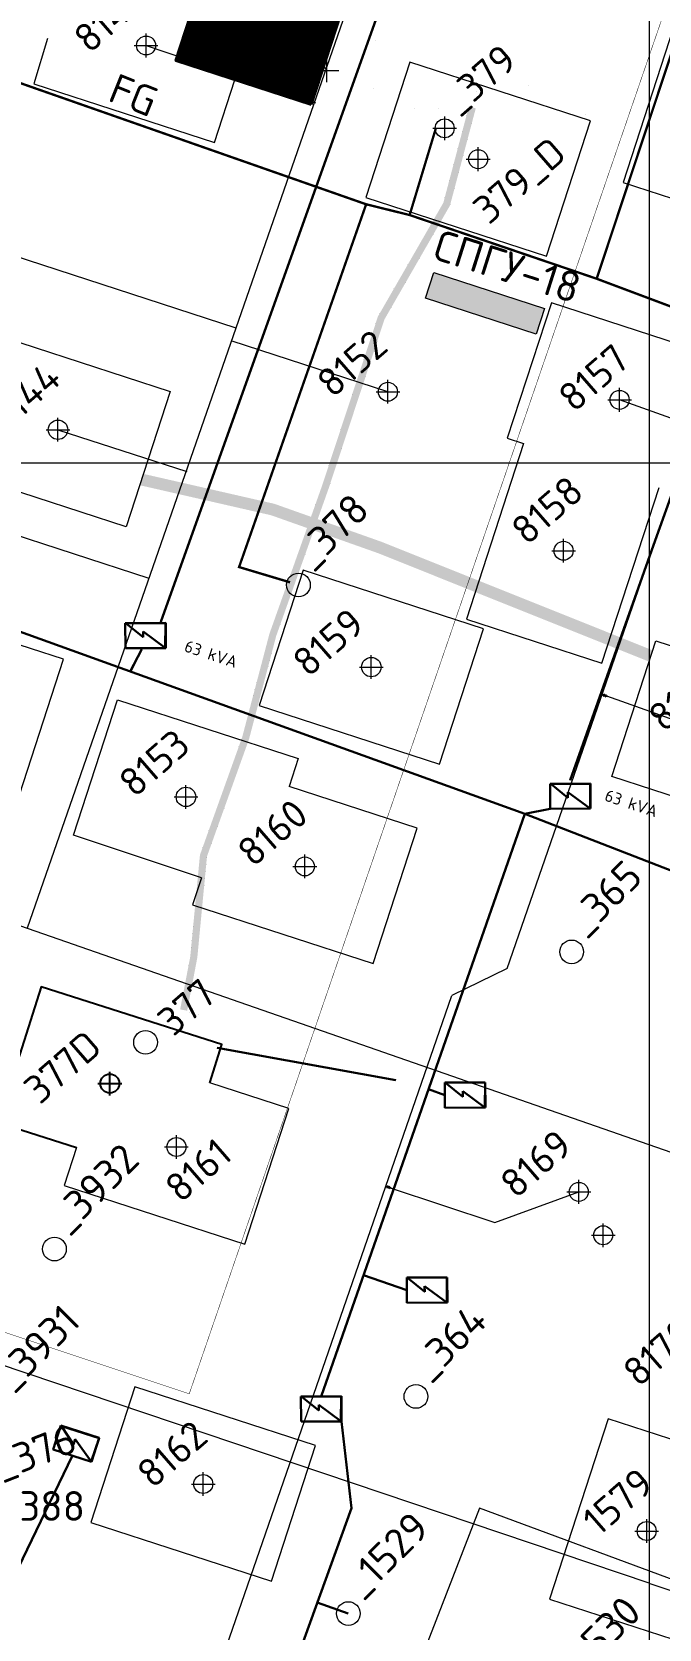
# Model space of a CAD drawing. Header units: millimetres. Extents: x 519 to 9564855, y -810 to 5021775.
# Drawn here: x 9532740 to 9533004, y 4999509 to 5000182 of the extents above; entities that cross this region are included whole.
import ezdxf

# ---------------------------------------------------------------- set-up
doc = ezdxf.new("R2010")
doc.units = ezdxf.units.MM
doc.header["$LTSCALE"] = 2
doc.header["$MEASUREMENT"] = 0
doc.header["$PDMODE"] = 2
doc.header["$PDSIZE"] = 5
doc.linetypes.add('92051501$0$GROUND2', pattern=[35, 25, -10])
for name, color, linetype in [('Existing roads', 41, 'Continuous'), ('FIBERGLASS', 212, 'Continuous'), ('GRID_PULKOVO', 7, 'Continuous'), ('OilColl&Flowlines', 3, 'Continuous'), ('OLD WELLS(dr.bfr2000)', 24, 'Continuous'), ('ROAD_FIELD', 255, '92051501$0$GROUND2'), ('ROAD_GROUND', 9, 'Continuous'), ('Скважины - Конфликты наземки', 92, 'Continuous'), ('Скважины на 2021 год', 7, 'Continuous')]:
    doc.layers.add(name, color=color, linetype=linetype)
for name, color, linetype, lineweight in [('PPLINE_GAS', 4, 'GAS_LINE', 30), ('Stage 11.Object 2.Frame&Text', 26, 'Continuous', 53), ('SteamInjInfrastructure', 25, 'Continuous', 100), ('TX-OIL-Proect.', 224, 'Continuous', 50), ('нефтяной коллектор 2021', 90, 'Continuous', 50), ('Скв на 2025 допы от ХеКай', 204, 'Continuous', 0), ('Скважины на 2022 год', 60, 'Continuous', 13), ('Скважины на 2023 год', 201, 'Continuous', 20), ('Скважины на 2024 год-125', 10, 'Continuous', 40), ('ТХ_Проект. НГ', 244, 'g_122_n', 50), ('Электро', 1, 'Continuous', 30), ('Электроснаб', 1, 'Continuous', 18), ('Электроснабжене', 1, 'Continuous', 18)]:
    doc.layers.add(name, color=color, linetype=linetype, lineweight=lineweight)
doc.styles.add('92051501$0$STANDARD', font='simplex.shx')
doc.styles.add('Elect', font='isocpeur.ttf')
doc.styles.add('Line_GUGK', font='')
doc.styles.get("Standard").update_dxf_attribs({"font": 'isocpeur.ttf', "width": 0.5})
doc.styles.get('Line_GUGK').set_extended_font_data('Bm431', italic=True)
doc.linetypes.add('g_122_n', pattern='A,2,-2,3,-0.6,["Н",Line_GUGK,S=2,R=0,X=0,Y=-1],-3,3,-2,8,-2,8,-2,6', length=41.6)
doc.linetypes.add('GAS_LINE', pattern='A,0.5,-0.2,["G",92051501$0$STANDARD,S=0.1,R=0,X=-0.1,Y=-0.05],-0.05', length=0.75)
doc.linetypes.add('STM_LINE', pattern='A,0.5,-0.2,["S",92051501$0$STANDARD,S=0.1,R=0,X=-0.1,Y=-0.05],-0.05', length=0.75)
pattern_1 = [(45, (2e-07, 3e-08), (-2.6516504294, 2.6516504294), [])]

# ---------------------------------------------------------------- blocks, each defined once
blk = doc.blocks.new('задвижка')
at = {"layer": 'TX-OIL-Proect.', "lineweight": 30}
h = blk.add_hatch(color=0, dxfattribs=at)
h.dxf.hatch_style = 1
h.paths.add_polyline_path([(0, 0), (-0.58, -0.54), (0.14, -0.78)])
h.paths.add_polyline_path([(-0.14, 0.78), (0, 0), (0.58, 0.54)])
at = {"layer": 'TX-OIL-Proect.', "color": 0, "lineweight": 30}
for p, q in [((0.58, 0.54), (-0.58, -0.54)), ((0.14, -0.78), (-0.14, 0.78)), ((-0.14, 0.78), (0.58, 0.54)), ((-0.58, -0.54), (0.14, -0.78))]:
    blk.add_line(p, q, dxfattribs=at)

msp = doc.modelspace()

# ---------------------------------------------------------------- hatches: boundary and pattern name
at = {"linetype": 'ByBlock', "lineweight": 0, "ltscale": 80}
msp.add_hatch(color=1, dxfattribs=at).paths.add_polyline_path([(9532905.81396, 5000069.44685), (9532952.37079, 5000054.20795), (9532955.91904, 5000065.12833), (9532909.31845, 5000080.23256)])
at = {"layer": 'Existing roads', "linetype": 'ByBlock', "lineweight": 0, "ltscale": 80}
h = msp.add_hatch(dxfattribs=at)
h.set_pattern_fill('ANSI31', color=0, scale=30, style=0)
h.set_pattern_definition(pattern_1)
edge = h.paths.add_edge_path()
edge.add_line((9532778.519, 4999230.469), (9531406.804, 4999722.068))
edge.add_line((9531988.9698, 4999513.27001), (9531985.02959, 4999501.29115))
edge.add_line((9531985.02959, 4999501.29115), (9532135.5995, 4999447.17366))
edge.add_line((9532135.5995, 4999447.17366), (9532139.95261, 4999459.32019))
h = msp.add_hatch(dxfattribs=at)
h.set_pattern_fill('ANSI31', color=0, scale=30, style=0)
h.set_pattern_definition(pattern_1)
edge = h.paths.add_edge_path()
edge.add_line((9531793.51542, 4999569.26863), (9531798.02798, 4999581.86007))
edge.add_line((9531941.09132, 4999530.58864), (9531936.69892, 4999518.35317))
edge.add_line((9531936.69892, 4999518.35317), (9531793.51542, 4999569.26863))
edge.add_line((9532778.519, 4999230.469), (9531406.804, 4999722.068))
h = msp.add_hatch(dxfattribs=at)
h.set_pattern_fill('ANSI31', color=0, scale=30, style=0)
h.set_pattern_definition(pattern_1)
edge = h.paths.add_edge_path()
edge.add_line((9531785.9778, 4999571.94897), (9531748.25838, 4999585.36184))
edge.add_line((9531748.25838, 4999585.36184), (9531752.81099, 4999598.06506))
edge.add_line((9531790.46586, 4999584.57021), (9531785.9778, 4999571.94897))
edge.add_line((9532778.519, 4999230.469), (9531406.804, 4999722.068))
at = {"layer": 'Скважины на 2024 год-125', "linetype": 'ByBlock', "lineweight": 0, "true_color": 0xadddf7}
h = msp.add_hatch(dxfattribs=at)
h.set_pattern_fill('ANSI31', color=141, angle=90)
h.set_pattern_definition([(135, (14530584.43366, -4549658.91241), (-0.0883883476483, -0.0883883476483), [])])
h.paths.add_polyline_path([(9532857.71102, 5000150.97723), (9532882.43238, 5000227.06175), (9532825.36898, 5000245.60277), (9532800.64762, 5000169.51825)])
h.paths.add_polyline_path([(9532836.54, 5000198.29, -1), (9532846.54, 5000198.29, -1)], flags=16)

# ---------------------------------------------------------------- linework, layer by layer
at = {"color": 6, "linetype": 'ByBlock', "lineweight": 0, "const_width": 1}
for points, elevation in [([(9533208.5553, 4999965.0729), (9533169.1376, 4999982.4501), (9533159.995, 4999988.0051), (9533140.5588, 5000018.949), (9533131.0592, 5000023.5726), (9533036.2988, 5000055.7491), (9532977.9281, 5000077.6256), (9532899.1367, 5000104.4697), (9532880.8147, 5000108.9985), (9532506.6019, 5000240.1594), (9532497.9084, 5000244.1893), (9532302.01419, 5000309.99877), (9532300.4948, 5000310.5092), (9532141.3194, 5000363.6628), (9532131.7479, 5000365.3913)], 1.7643), ([(9533208.5553, 4999965.0729), (9533169.1376, 4999982.4501), (9533159.995, 4999988.0051), (9533140.5588, 5000018.949), (9533131.0592, 5000023.5726), (9533036.2988, 5000055.7491), (9532977.9281, 5000077.6256), (9532899.1367, 5000104.4697), (9532880.8147, 5000108.9985), (9532506.6019, 5000240.1594), (9532497.9084, 5000244.1893), (9532302.01419, 5000309.99877), (9532300.4948, 5000310.5092), (9532141.3194, 5000363.6628), (9532131.7479, 5000365.3913)], 1.7643), ([(9533168.3505, 5000361.0609), (9533154.5314, 5000334.0914), (9533071.5116, 5000361.9706), (9533042.5106, 5000276.4463), (9533017.5564, 5000197.181), (9532977.9281, 5000077.6256)], 1.9436), ([(9532910.1307, 5000140.8449), (9532899.1367, 5000104.4697)], -0.404), ([(9532880.8147, 5000108.9985), (9532827.2852, 4999956.144), (9532848.7735, 4999949.7108)], 1.1153)]:
    msp.add_lwpolyline(points, dxfattribs=dict(at, elevation=elevation))
at = {"color": 0, "linetype": 'ByBlock', "lineweight": 0, "ltscale": 80}
msp.add_lwpolyline([(9532952.38173, 5000054.24162), (9532905.79209, 5000069.37951), (9532909.31845, 5000080.23256), (9532955.9081, 5000065.09467)], close=True, dxfattribs=at)
at = {"layer": 'Existing roads', "linetype": 'ByBlock', "lineweight": 0, "ltscale": 50, "const_width": 5, "elevation": -24.67163}
msp.add_lwpolyline([(9532786.23935, 4999993.01285), (9532841.46929, 4999980.38314), (9532886.74783, 4999964.32275), (9533000.77445, 4999918.67143)], dxfattribs=at)
at = {"layer": 'FIBERGLASS', "lineweight": 0, "ltscale": 5}
msp.add_line((9531474.36772, 5000244.22417), (9533085.79736, 4999682.85721), dxfattribs=at)
at = {"layer": 'FIBERGLASS', "linetype": 'ByBlock', "lineweight": 0, "ltscale": 50, "const_width": 0.2}
msp.add_lwpolyline([(9532370.78, 4998783.5), (9532685.1, 4999648.2), (9532806.3, 4999607.8), (9533065.2, 5000361.1), (9533175, 5000324)], dxfattribs=at)
at = {"layer": 'GRID_PULKOVO', "lineweight": 0}
for p, q in [((9533000, 5010000), (9533000, 4992000)), ((9519000, 5000000), (9533000, 5000000)), ((9533000, 5000000), (9548000, 5000000))]:
    msp.add_line(p, q, dxfattribs=at)
at = {"layer": 'OilColl&Flowlines', "color": 3, "linetype": 'ByBlock', "lineweight": 0, "ltscale": 0.3}
for p, q in [((9532669.72, 5000107.74), (9532825.96382, 5000056.97331, 23.01404)), ((9532890, 5000030), (9532824.39332, 5000051.2724)), ((9532751, 5000014), (9532805.21421, 4999996.38474, 7.98552)), ((9532623.8, 5000005.3), (9532789.29149, 4999951.52856, 24.37618))]:
    msp.add_line(p, q, dxfattribs=at)
at = {"layer": 'OLD WELLS(dr.bfr2000)', "linetype": 'ByBlock', "lineweight": 0}
msp.add_circle((9532913.9, 5000141), 4, dxfattribs=at)
at = {"layer": 'OLD WELLS(dr.bfr2000)', "lineweight": 0}
for centre in [(9532852.3, 4999948.6), (9532967.4, 4999794), (9532787.9, 4999755.9), (9532749.5, 4999668.8), (9532901.8, 4999606.7), (9532873.3, 4999515.2)]:
    msp.add_circle(centre, 5, dxfattribs=at)
at = {"layer": 'OLD WELLS(dr.bfr2000)', "linetype": 'ByBlock', "lineweight": 0}
msp.add_point((9532913.9, 5000141), dxfattribs=at)
at = {"layer": 'PPLINE_GAS', "lineweight": 0, "ltscale": 25}
for p, q in [((9532928.54, 4999559.67), (9532808.95, 4999250.84)), ((9533188.55, 4999463.03), (9532928.54, 4999559.67))]:
    msp.add_line(p, q, dxfattribs=at)
at = {"layer": 'ROAD_FIELD', "color": 9, "lineweight": 0, "const_width": 0.001, "flags": 128}
for points in [[(9533000, 5000123.24644), (9532971.5126, 5000148.48057), (9532941.38218, 5000162.85183), (9532907.24838, 5000147.30626), (9532883.96576, 5000155.51839), (9532885.034, 5000181.343), (9532914.78103, 5000258.17039), (9532950.96912, 5000349.06251), (9533000, 5000380.1483)], [(9533249.72729, 4999926.28959), (9533211.87131, 4999974.65652), (9533160.463, 4999997.859), (9533124.155, 5000046.154), (9533087.92563, 5000077.99289), (9533068.75176, 5000086.20503), (9533031.77345, 5000095.10153), (9533000, 5000123.24644)]]:
    msp.add_lwpolyline(points, dxfattribs=at)
at = {"layer": 'ROAD_GROUND', "lineweight": 0, "flags": 128}
for points, const_width in [([(9532925.54585, 5000149.80838), (9532914.73504, 5000109.05685), (9532887.15546, 5000061.1106), (9532863.59072, 4999989.73374), (9532841.48656, 4999927.53609), (9532830.04999, 4999884.09513), (9532812.28106, 4999834.52865), (9532808.21138, 4999791.8237), (9532803.94839, 4999769.49273)], 3), ([(9532924.096, 5000150.193), (9532913.336, 5000109.633), (9532885.779, 5000061.726), (9532862.183, 4999990.252), (9532840.05205, 4999927.97896), (9532828.616, 4999884.54), (9532810.80565, 4999834.85798), (9532806.72481, 4999792.03596), (9532802.475, 4999769.774)], 0.001), ([(9532926.9957, 5000149.42375), (9532916.13408, 5000108.48069), (9532888.53192, 5000060.49519), (9532865.00979, 4999989.2474), (9532842.92108, 4999927.09321), (9532831.48398, 4999883.65025), (9532813.75647, 4999834.19932), (9532809.69795, 4999791.61145), (9532805.42179, 4999769.21146)], 0.001), ([(9532795.94491, 4999770.33267), (9532813.74925, 4999766.91092)], 0.001)]:
    msp.add_lwpolyline(points, dxfattribs=dict(at, const_width=const_width))
at = {"layer": 'SteamInjInfrastructure', "color": 6, "linetype": 'STM_LINE', "lineweight": 0, "ltscale": 15}
for p, q in [((9533000, 4999527.9834), (9532714.374, 4999624.293)), ((9533262.51953, 4999439.30873, 0), (9532999.98721, 4999527.8421, 0))]:
    msp.add_line(p, q, dxfattribs=at)
at = {"layer": 'нефтяной коллектор 2021', "lineweight": 0, "ltscale": 0.3}
for p, q in [((9532940.21886, 4999786.98373, -8.46535), (9533033.76807, 5000057.22365, -23.97345)), ((9533017.09352, 5000016.00586, 0), (9532987.6, 5000026.6)), ((9533031.6, 4999884.1), (9532980.1839, 4999902.43257, -15.09054)), ((9532940.21886, 4999786.98373, -8.46535), (9532916.85021, 4999775.58608, -8.46535)), ((9532765.39133, 4999338.05985, -0.31417), (9532916.85021, 4999775.58608, -25.42222)), ((9532935.00192, 4999680.0058), (9532970.4, 4999692.9))]:
    msp.add_line(p, q, dxfattribs=at)
msp.add_lwpolyline([(9532890.86547, 4999694.62273), (9532935.00192, 4999680.0058)], dxfattribs=at)
at = {"layer": 'Скв на 2025 допы от ХеКай', "color": 0, "linetype": 'ByBlock', "lineweight": -2, "ltscale": 50}
msp.add_lwpolyline([(9532814.91018, 4999738.79168), (9532820.06707, 4999754.97273), (9532743.84442, 4999779.26486), (9532725.62532, 4999722.09787), (9532758.75668, 4999711.53892)], dxfattribs=at)
at = {"layer": 'Скв на 2025 допы от ХеКай', "color": 0, "linetype": 'ByBlock', "lineweight": -2}
msp.add_circle((9532772.84045, 4999738.53424), 4, dxfattribs=at)
msp.add_point((9532772.84045, 4999738.53424), dxfattribs=at)
at = {"layer": 'Скважины - Конфликты наземки', "lineweight": 0}
msp.add_circle((9532980.68985, 4999674.60024), 4, dxfattribs=at)
at = {"layer": 'Скважины - Конфликты наземки', "lineweight": 0, "ltscale": 50}
msp.add_point((9532980.68985, 4999674.60024), dxfattribs=at)
at = {"layer": 'Скважины на 2021 год', "lineweight": 0}
for p, q in [((9532958.82825, 5000067.49238), (9532940.28723, 5000010.42898)), ((9533034.91277, 5000042.77102), (9532958.82825, 5000067.49238)), ((9532940.28723, 5000010.42898), (9532947.14297, 5000008.20142)), ((9532753.31277, 4999917.27102), (9532677.22825, 4999941.99238)), ((9532734.77175, 4999860.20762), (9532753.31277, 4999917.27102))]:
    msp.add_line(p, q, dxfattribs=at)
at = {"layer": 'Скважины на 2021 год', "lineweight": 0, "ltscale": 50}
for p, q in [((9532984.28723, 4999867.92898), (9533002.82825, 4999924.99238)), ((9533002.82825, 4999924.99238), (9533078.91277, 4999900.27102)), ((9532757.58723, 4999843.12898), (9532776.12825, 4999900.19238)), ((9532776.12825, 4999900.19238), (9532852.21277, 4999875.47102)), ((9532852.21277, 4999875.47102), (9532848.38584, 4999863.69294)), ((9533060.37175, 4999843.20762), (9532984.28723, 4999867.92898)), ((9532811.39628, 4999825.24427), (9532757.58723, 4999843.12898))]:
    msp.add_line(p, q, dxfattribs=at)
for points in [[(9532746.57175, 5000178.80762), (9532746.57175, 5000178.80762), (9532740.78723, 5000159.72898), (9532816.87175, 5000135.00762), (9532825.4588, 5000161.43586)], [(9532703.68723, 4999997.82898), (9532722.22825, 5000054.89238), (9532798.31277, 5000030.17102), (9532779.77175, 4999973.10762), (9532703.68723, 4999997.82898)]]:
    msp.add_lwpolyline(points, dxfattribs=at)
at = {"layer": 'Скважины на 2021 год', "color": 0, "lineweight": 0}
msp.add_lwpolyline([(9532835.68723, 4999897.82898), (9532911.77175, 4999873.10762), (9532930.31277, 4999930.17102), (9532854.22825, 4999954.89238)], close=True, dxfattribs=at)
at = {"layer": 'Скважины на 2021 год', "lineweight": 0}
msp.add_lwpolyline([(9532764.88723, 4999553.62898), (9532840.97175, 4999528.90762), (9532859.51277, 4999585.97102), (9532783.42825, 4999610.69238)], close=True, dxfattribs=at)
for centre, radius in [((9532788.1, 5000175.9), 4), ((9532890, 5000030), 4), ((9532987.6, 5000026.6), 4), ((9532751, 5000014), 4.1), ((9532804.9, 4999859.3), 4.1), ((9532855, 4999830), 4), ((9532970.4, 4999692.9), 4), ((9532970.4, 4999692.9), 4), ((9532812.2, 4999569.8), 4)]:
    msp.add_circle(centre, radius, dxfattribs=at)
at = {"layer": 'Скважины на 2021 год', "color": 0, "lineweight": 0}
msp.add_circle((9532883, 4999914), 4.1, dxfattribs=at)
at = {"layer": 'Скважины на 2021 год', "lineweight": 0}
for p in [(9532890, 5000030), (9532987.6, 5000026.6), (9532751, 5000014), (9532855, 4999830), (9532812.2, 4999569.8)]:
    msp.add_point(p, dxfattribs=at)
at = {"layer": 'Скважины на 2021 год', "color": 0, "lineweight": 0}
msp.add_point((9532883, 4999914), dxfattribs=at)
at = {"layer": 'Скважины на 2021 год', "lineweight": 0, "ltscale": 50}
for p in [(9532804.9, 4999859.3), (9532970.4, 4999692.9), (9532970.4, 4999692.9)]:
    msp.add_point(p, dxfattribs=at)
at = {"layer": 'Скважины на 2022 год', "color": 0, "lineweight": 0, "ltscale": 50}
for p, q in [((9532902.31277, 4999846.17102), (9532848.38584, 4999863.69294)), ((9532883.77175, 4999789.10762), (9532902.31277, 4999846.17102)), ((9532811.39628, 4999825.24427), (9532807.68723, 4999813.82898)), ((9532807.68723, 4999813.82898), (9532883.77175, 4999789.10762))]:
    msp.add_line(p, q, dxfattribs=at)
at = {"layer": 'Скважины на 2022 год', "color": 0, "linetype": 'ByBlock', "lineweight": 0}
msp.add_lwpolyline([(9533013.82898, 5000194.31277), (9532989.10762, 5000118.22825), (9533046.17102, 5000099.68723), (9533070.89238, 5000175.77175)], close=True, dxfattribs=at)
msp.add_lwpolyline([(9532947.14297, 5000008.20142), (9532923.10762, 4999934.22825), (9532980.17102, 4999915.68723), (9533004.20636, 4999989.6604)], dxfattribs=at)
at = {"layer": 'Скважины на 2022 год', "color": 0, "lineweight": 0}
msp.add_lwpolyline([(9532758.75668, 4999711.53892), (9532753.58723, 4999695.62898), (9532829.67175, 4999670.90762), (9532848.21277, 4999727.97102), (9532814.91018, 4999738.79168)], dxfattribs=at)
at = {"layer": 'Скважины на 2022 год', "color": 0, "linetype": 'ByBlock', "lineweight": 0}
msp.add_circle((9532964, 4999963), 4, dxfattribs=at)
at = {"layer": 'Скважины на 2022 год', "color": 0, "lineweight": 0}
msp.add_circle((9532800.9, 4999711.8), 4, dxfattribs=at)
msp.add_point((9532788.1, 5000175.9), dxfattribs=at)
at = {"layer": 'Скважины на 2022 год', "color": 0, "linetype": 'ByBlock', "lineweight": 0}
msp.add_point((9532964, 4999963), dxfattribs=at)
at = {"layer": 'Скважины на 2022 год', "color": 0, "lineweight": 0, "ltscale": 50}
msp.add_point((9532800.9, 4999711.8), dxfattribs=at)
at = {"layer": 'Скважины на 2023 год', "color": 0, "linetype": 'ByBlock', "lineweight": 0}
for points in [[(9532880.70239, 5000111.84791), (9532956.78691, 5000087.12655), (9532975.32793, 5000144.18994), (9532899.24341, 5000168.9113)], [(9533015.15211, 4999502.70241), (9533039.87347, 4999578.78693), (9532982.81008, 4999597.32795), (9532958.08872, 4999521.24343)]]:
    msp.add_lwpolyline(points, close=True, dxfattribs=at)
for centre in [(9532927.99998, 5000128.00002), (9532999, 4999550)]:
    msp.add_circle(centre, 4, dxfattribs=at)
for p in [(9532927.99998, 5000128.00002), (9532999, 4999550)]:
    msp.add_point(p, dxfattribs=at)
at = {"layer": 'Скважины на 2024 год-125', "color": 0, "linetype": 'ByBlock', "lineweight": 0}
msp.add_line((9532841.54, 5000198.29), (9532864.3, 5000165.4), dxfattribs=at)
at = {"layer": 'Скважины на 2024 год-125'}
msp.add_lwpolyline([(9532857.71102, 5000150.97723), (9532882.43238, 5000227.06175), (9532825.36898, 5000245.60277), (9532800.64762, 5000169.51825)], close=True, dxfattribs=at)
at = {"layer": 'Скважины на 2024 год-125', "color": 5, "lineweight": 0}
msp.add_point((9532864.3, 5000165.4), dxfattribs=at)
at = {"layer": 'ТХ_Проект. НГ', "color": 3, "linetype": 'ByBlock', "lineweight": 0, "ltscale": 0.3}
for p, q in [((9532938.54376, 5000380.67687, -12.0769), (9532737.99035, 4999804.02127)), ((9532788.1, 5000175.9), (9532859.51945, 5000151.77928))]:
    msp.add_line(p, q, dxfattribs=at)
at = {"layer": 'Электро'}
for p, q in [((9532794.3704, 4999933.12281, 0), (9532974.31657, 5000437.72298, 0)), ((9533002.55361, 4999967.3219, 0), (9533075.63609, 5000171.88347, 0)), ((9532947.6339, 4999852.15018, 0), (9532461.062, 5000027.63701, 0)), ((9532966.69517, 4999866.33199, 0), (9533002.55361, 4999967.3219, 0)), ((9532779.31812, 4999932.5039, 0), (9532796.36655, 4999932.60823, 0)), ((9532779.38282, 4999921.93155, 0), (9532779.31812, 4999932.5039, 0)), ((9532796.2693, 4999932.50978, 0), (9532779.6737, 4999932.40822, 0)), ((9532779.6737, 4999932.40822, 0), (9532786.88548, 4999926.58099, 0)), ((9532786.88548, 4999926.58099, 0), (9532786.87094, 4999928.95622, 0)), ((9532786.87094, 4999928.95622, 0), (9532796.19561, 4999922.06732, 0)), ((9532796.19561, 4999922.06732, 0), (9532796.2693, 4999932.50978, 0)), ((9532796.36655, 4999932.60823, 0), (9532796.43125, 4999922.03588, 0)), ((9532796.43125, 4999922.03588, 0), (9532779.38282, 4999921.93155, 0)), ((9532786.19329, 4999921.23717, 0), (9532781.44692, 4999912.09253, 0)), ((9532786.24371, 4999921.34355, 0), (9532781.49735, 4999912.19891, 0)), ((9532958.27666, 4999864.86252, 0), (9532975.32509, 4999864.96686, 0)), ((9532958.34137, 4999854.29017, 0), (9532958.27666, 4999864.86252, 0)), ((9532975.22784, 4999864.86841, 0), (9532958.63224, 4999864.76685, 0)), ((9532958.63224, 4999864.76685, 0), (9532965.84402, 4999858.93961, 0)), ((9532965.84402, 4999858.93961, 0), (9532965.82948, 4999861.31485, 0)), ((9532965.82948, 4999861.31485, 0), (9532975.15415, 4999854.42595, 0)), ((9532975.15415, 4999854.42595, 0), (9532975.22784, 4999864.86841, 0)), ((9532975.32509, 4999864.96686, 0), (9532975.3898, 4999854.39451, 0)), ((9532947.6339, 4999852.15018, 0), (9532958.34137, 4999854.29017, 0)), ((9532975.3898, 4999854.39451, 0), (9532958.34137, 4999854.29017, 0)), ((9532947.6339, 4999852.15018, 0), (9532861.86535, 4999606.71238, 0)), ((9532947.6339, 4999852.15018, 0), (9533047.47399, 4999813.47281, 0)), ((9532893.29367, 4999739.99373), (9532818.0431, 4999753.63419)), ((9532913.93494, 4999738.92334), (9532930.98337, 4999739.02768)), ((9532913.99964, 4999728.35099), (9532913.93494, 4999738.92334)), ((9532930.88612, 4999738.92923), (9532914.29052, 4999738.82766)), ((9532914.29052, 4999738.82766), (9532921.5023, 4999733.00043)), ((9532930.81243, 4999728.48677), (9532930.88612, 4999738.92923)), ((9532930.98337, 4999739.02768), (9532931.04807, 4999728.45533)), ((9532913.96729, 4999733.63717), (9532907.10056, 4999736.1588, 0)), ((9532921.5023, 4999733.00043), (9532921.48776, 4999735.37566)), ((9532921.48776, 4999735.37566), (9532930.81243, 4999728.48677)), ((9532931.04807, 4999728.45533), (9532913.99964, 4999728.35099)), ((9532897.9058, 4999656.7477), (9532914.95423, 4999656.85204)), ((9532897.9705, 4999646.17535), (9532897.9058, 4999656.7477)), ((9532914.85698, 4999656.75359), (9532898.26138, 4999656.65202)), ((9532898.26138, 4999656.65202), (9532905.47316, 4999650.82479)), ((9532905.47316, 4999650.82479), (9532905.45862, 4999653.20002)), ((9532905.45862, 4999653.20002), (9532914.78329, 4999646.31113)), ((9532914.78329, 4999646.31113), (9532914.85698, 4999656.75359)), ((9532914.95423, 4999656.85204), (9532915.01893, 4999646.27969)), ((9532915.01893, 4999646.27969), (9532897.9705, 4999646.17535)), ((9532853.34113, 4999606.66021), (9532870.38956, 4999606.76455)), ((9532853.40583, 4999596.08786), (9532853.34113, 4999606.66021)), ((9532870.29231, 4999606.6661), (9532853.69671, 4999606.56454)), ((9532853.69671, 4999606.56454), (9532860.90849, 4999600.7373)), ((9532870.21862, 4999596.22364), (9532870.29231, 4999606.6661)), ((9532870.38956, 4999606.76455), (9532870.45426, 4999596.1922)), ((9532860.90849, 4999600.7373), (9532860.89395, 4999603.11253)), ((9532860.89395, 4999603.11253), (9532870.21862, 4999596.22364)), ((9532748.93707, 4999584.3746), (9532752.183, 4999594.43655)), ((9532752.183, 4999594.43655), (9532768.40838, 4999589.20233)), ((9532768.28521, 4999589.13925), (9532752.4908, 4999594.23443)), ((9532752.4908, 4999594.23443), (9532757.51765, 4999586.4436)), ((9532870.45426, 4999596.1922), (9532853.40583, 4999596.08786)), ((9532765.16245, 4999579.14039), (9532748.93707, 4999584.3746)), ((9532757.51765, 4999586.4436), (9532758.2469, 4999588.70416)), ((9532758.2469, 4999588.70416), (9532764.94846, 4999579.24397)), ((9532764.94846, 4999579.24397), (9532768.28521, 4999589.13925)), ((9532768.40838, 4999589.20233), (9532765.16245, 4999579.14039)), ((9532874.63817, 4999559.66476, 0), (9532834.33559, 4999448.38417, 0))]:
    msp.add_line(p, q, dxfattribs=at)
at = {"layer": 'Электро', "ltscale": 25}
for p, q in [((9532897.93815, 4999651.46153), (9532879.72688, 4999657.82548, 0)), ((9532757.04976, 4999581.75749), (9532711.69286, 4999487.75913, 0))]:
    msp.add_line(p, q, dxfattribs=at)
at = {"layer": 'Электро', "ltscale": 2}
for p, q in [((9532870.45426, 4999596.1922), (9532874.63817, 4999559.66476, 0)), ((9532873.29652, 4999515.19098), (9532860.24323, 4999519.9185, 0))]:
    msp.add_line(p, q, dxfattribs=at)
at = {"layer": 'Электроснаб', "color": 1, "linetype": 'ByBlock', "lineweight": 0}
for p, q in [((9532794.3704, 4999933.12281, 0), (9532974.31657, 5000437.72298, 0)), ((9532947.6339, 4999852.15018, 0), (9532461.062, 5000027.63701, 0)), ((9532966.69517, 4999866.33199, 0), (9533002.55361, 4999967.3219, 0)), ((9532779.31812, 4999932.5039, 0), (9532796.36655, 4999932.60823, 0)), ((9532779.38282, 4999921.93155, 0), (9532779.31812, 4999932.5039, 0)), ((9532796.2693, 4999932.50978, 0), (9532779.6737, 4999932.40822, 0)), ((9532779.6737, 4999932.40822, 0), (9532786.88548, 4999926.58099, 0)), ((9532786.88548, 4999926.58099, 0), (9532786.87094, 4999928.95622, 0)), ((9532786.87094, 4999928.95622, 0), (9532796.19561, 4999922.06732, 0)), ((9532796.19561, 4999922.06732, 0), (9532796.2693, 4999932.50978, 0)), ((9532796.36655, 4999932.60823, 0), (9532796.43125, 4999922.03588, 0)), ((9532796.43125, 4999922.03588, 0), (9532779.38282, 4999921.93155, 0)), ((9532786.19329, 4999921.23717, 0), (9532781.44692, 4999912.09253, 0)), ((9532786.24371, 4999921.34355, 0), (9532781.49735, 4999912.19891, 0)), ((9532958.27666, 4999864.86252, 0), (9532975.32509, 4999864.96686, 0)), ((9532958.34137, 4999854.29017, 0), (9532958.27666, 4999864.86252, 0)), ((9532975.22784, 4999864.86841, 0), (9532958.63224, 4999864.76685, 0)), ((9532958.63224, 4999864.76685, 0), (9532965.84402, 4999858.93961, 0)), ((9532965.84402, 4999858.93961, 0), (9532965.82948, 4999861.31485, 0)), ((9532965.82948, 4999861.31485, 0), (9532975.15415, 4999854.42595, 0)), ((9532975.15415, 4999854.42595, 0), (9532975.22784, 4999864.86841, 0)), ((9532975.32509, 4999864.96686, 0), (9532975.3898, 4999854.39451, 0)), ((9532947.6339, 4999852.15018, 0), (9532958.34137, 4999854.29017, 0)), ((9532975.3898, 4999854.39451, 0), (9532958.34137, 4999854.29017, 0)), ((9532947.6339, 4999852.15018, 0), (9532861.86535, 4999606.71238, 0)), ((9532947.6339, 4999852.15018, 0), (9533047.47399, 4999813.47281, 0)), ((9532893.29367, 4999739.99373), (9532818.0431, 4999753.63419)), ((9532913.93494, 4999738.92334), (9532930.98337, 4999739.02768)), ((9532913.99964, 4999728.35099), (9532913.93494, 4999738.92334)), ((9532930.88612, 4999738.92923), (9532914.29052, 4999738.82766)), ((9532914.29052, 4999738.82766), (9532921.5023, 4999733.00043)), ((9532930.81243, 4999728.48677), (9532930.88612, 4999738.92923)), ((9532930.98337, 4999739.02768), (9532931.04807, 4999728.45533)), ((9532913.96729, 4999733.63717), (9532907.10056, 4999736.1588, 0)), ((9532921.5023, 4999733.00043), (9532921.48776, 4999735.37566)), ((9532921.48776, 4999735.37566), (9532930.81243, 4999728.48677)), ((9532931.04807, 4999728.45533), (9532913.99964, 4999728.35099)), ((9532897.9058, 4999656.7477), (9532914.95423, 4999656.85204)), ((9532897.9705, 4999646.17535), (9532897.9058, 4999656.7477)), ((9532914.85698, 4999656.75359), (9532898.26138, 4999656.65202)), ((9532898.26138, 4999656.65202), (9532905.47316, 4999650.82479)), ((9532905.47316, 4999650.82479), (9532905.45862, 4999653.20002)), ((9532905.45862, 4999653.20002), (9532914.78329, 4999646.31113)), ((9532914.78329, 4999646.31113), (9532914.85698, 4999656.75359)), ((9532914.95423, 4999656.85204), (9532915.01893, 4999646.27969)), ((9532915.01893, 4999646.27969), (9532897.9705, 4999646.17535)), ((9532853.34113, 4999606.66021), (9532870.38956, 4999606.76455)), ((9532853.40583, 4999596.08786), (9532853.34113, 4999606.66021)), ((9532870.29231, 4999606.6661), (9532853.69671, 4999606.56454)), ((9532853.69671, 4999606.56454), (9532860.90849, 4999600.7373)), ((9532870.21862, 4999596.22364), (9532870.29231, 4999606.6661)), ((9532870.38956, 4999606.76455), (9532870.45426, 4999596.1922)), ((9532860.90849, 4999600.7373), (9532860.89395, 4999603.11253)), ((9532860.89395, 4999603.11253), (9532870.21862, 4999596.22364)), ((9532748.93707, 4999584.3746), (9532752.183, 4999594.43655)), ((9532752.183, 4999594.43655), (9532768.40838, 4999589.20233)), ((9532768.28521, 4999589.13925), (9532752.4908, 4999594.23443)), ((9532752.4908, 4999594.23443), (9532757.51765, 4999586.4436)), ((9532870.45426, 4999596.1922), (9532853.40583, 4999596.08786)), ((9532765.16245, 4999579.14039), (9532748.93707, 4999584.3746)), ((9532757.51765, 4999586.4436), (9532758.2469, 4999588.70416)), ((9532758.2469, 4999588.70416), (9532764.94846, 4999579.24397)), ((9532764.94846, 4999579.24397), (9532768.28521, 4999589.13925)), ((9532768.40838, 4999589.20233), (9532765.16245, 4999579.14039)), ((9532874.63817, 4999559.66476, 0), (9532834.33559, 4999448.38417, 0))]:
    msp.add_line(p, q, dxfattribs=at)
at = {"layer": 'Электроснаб', "color": 1, "linetype": 'ByBlock', "lineweight": 0, "ltscale": 25}
for p, q in [((9532897.93815, 4999651.46153), (9532879.72688, 4999657.82548, 0)), ((9532757.04976, 4999581.75749), (9532711.69286, 4999487.75913, 0))]:
    msp.add_line(p, q, dxfattribs=at)
at = {"layer": 'Электроснаб', "color": 1, "linetype": 'ByBlock', "lineweight": 0, "ltscale": 2}
for p, q in [((9532870.45426, 4999596.1922), (9532874.63817, 4999559.66476, 0)), ((9532873.29652, 4999515.19098), (9532860.24323, 4999519.9185, 0))]:
    msp.add_line(p, q, dxfattribs=at)
at = {"layer": 'Электроснабжене', "color": 1, "linetype": 'ByBlock', "lineweight": 0}
for p, q in [((9532794.3704, 4999933.12281, 0), (9532974.31657, 5000437.72298, 0)), ((9532947.6339, 4999852.15018, 0), (9532461.062, 5000027.63701, 0)), ((9532966.69517, 4999866.33199, 0), (9533002.55361, 4999967.3219, 0)), ((9532779.31812, 4999932.5039, 0), (9532796.36655, 4999932.60823, 0)), ((9532779.38282, 4999921.93155, 0), (9532779.31812, 4999932.5039, 0)), ((9532796.2693, 4999932.50978, 0), (9532779.6737, 4999932.40822, 0)), ((9532779.6737, 4999932.40822, 0), (9532786.88548, 4999926.58099, 0)), ((9532786.88548, 4999926.58099, 0), (9532786.87094, 4999928.95622, 0)), ((9532786.87094, 4999928.95622, 0), (9532796.19561, 4999922.06732, 0)), ((9532796.19561, 4999922.06732, 0), (9532796.2693, 4999932.50978, 0)), ((9532796.36655, 4999932.60823, 0), (9532796.43125, 4999922.03588, 0)), ((9532796.43125, 4999922.03588, 0), (9532779.38282, 4999921.93155, 0)), ((9532786.19329, 4999921.23717, 0), (9532781.44692, 4999912.09253, 0)), ((9532786.24371, 4999921.34355, 0), (9532781.49735, 4999912.19891, 0)), ((9532958.27666, 4999864.86252, 0), (9532975.32509, 4999864.96686, 0)), ((9532958.34137, 4999854.29017, 0), (9532958.27666, 4999864.86252, 0)), ((9532975.22784, 4999864.86841, 0), (9532958.63224, 4999864.76685, 0)), ((9532958.63224, 4999864.76685, 0), (9532965.84402, 4999858.93961, 0)), ((9532965.84402, 4999858.93961, 0), (9532965.82948, 4999861.31485, 0)), ((9532965.82948, 4999861.31485, 0), (9532975.15415, 4999854.42595, 0)), ((9532975.15415, 4999854.42595, 0), (9532975.22784, 4999864.86841, 0)), ((9532975.32509, 4999864.96686, 0), (9532975.3898, 4999854.39451, 0)), ((9532947.6339, 4999852.15018, 0), (9532958.34137, 4999854.29017, 0)), ((9532975.3898, 4999854.39451, 0), (9532958.34137, 4999854.29017, 0)), ((9532947.6339, 4999852.15018, 0), (9532861.86535, 4999606.71238, 0)), ((9532947.6339, 4999852.15018, 0), (9533047.47399, 4999813.47281, 0)), ((9532893.29367, 4999739.99373), (9532818.0431, 4999753.63419)), ((9532913.93494, 4999738.92334), (9532930.98337, 4999739.02768)), ((9532913.99964, 4999728.35099), (9532913.93494, 4999738.92334)), ((9532930.88612, 4999738.92923), (9532914.29052, 4999738.82766)), ((9532914.29052, 4999738.82766), (9532921.5023, 4999733.00043)), ((9532930.81243, 4999728.48677), (9532930.88612, 4999738.92923)), ((9532930.98337, 4999739.02768), (9532931.04807, 4999728.45533)), ((9532913.96729, 4999733.63717), (9532907.10056, 4999736.1588, 0)), ((9532921.5023, 4999733.00043), (9532921.48776, 4999735.37566)), ((9532921.48776, 4999735.37566), (9532930.81243, 4999728.48677)), ((9532931.04807, 4999728.45533), (9532913.99964, 4999728.35099)), ((9532897.9058, 4999656.7477), (9532914.95423, 4999656.85204)), ((9532897.9705, 4999646.17535), (9532897.9058, 4999656.7477)), ((9532914.85698, 4999656.75359), (9532898.26138, 4999656.65202)), ((9532898.26138, 4999656.65202), (9532905.47316, 4999650.82479)), ((9532905.47316, 4999650.82479), (9532905.45862, 4999653.20002)), ((9532905.45862, 4999653.20002), (9532914.78329, 4999646.31113)), ((9532914.78329, 4999646.31113), (9532914.85698, 4999656.75359)), ((9532914.95423, 4999656.85204), (9532915.01893, 4999646.27969)), ((9532915.01893, 4999646.27969), (9532897.9705, 4999646.17535)), ((9532853.34113, 4999606.66021), (9532870.38956, 4999606.76455)), ((9532853.40583, 4999596.08786), (9532853.34113, 4999606.66021)), ((9532870.29231, 4999606.6661), (9532853.69671, 4999606.56454)), ((9532853.69671, 4999606.56454), (9532860.90849, 4999600.7373)), ((9532870.21862, 4999596.22364), (9532870.29231, 4999606.6661)), ((9532870.38956, 4999606.76455), (9532870.45426, 4999596.1922)), ((9532860.90849, 4999600.7373), (9532860.89395, 4999603.11253)), ((9532860.89395, 4999603.11253), (9532870.21862, 4999596.22364)), ((9532748.93707, 4999584.3746), (9532752.183, 4999594.43655)), ((9532752.183, 4999594.43655), (9532768.40838, 4999589.20233)), ((9532768.28521, 4999589.13925), (9532752.4908, 4999594.23443)), ((9532752.4908, 4999594.23443), (9532757.51765, 4999586.4436)), ((9532870.45426, 4999596.1922), (9532853.40583, 4999596.08786)), ((9532765.16245, 4999579.14039), (9532748.93707, 4999584.3746)), ((9532757.51765, 4999586.4436), (9532758.2469, 4999588.70416)), ((9532758.2469, 4999588.70416), (9532764.94846, 4999579.24397)), ((9532764.94846, 4999579.24397), (9532768.28521, 4999589.13925)), ((9532768.40838, 4999589.20233), (9532765.16245, 4999579.14039)), ((9532874.63817, 4999559.66476, 0), (9532834.33559, 4999448.38417, 0))]:
    msp.add_line(p, q, dxfattribs=at)
at = {"layer": 'Электроснабжене', "color": 1, "linetype": 'ByBlock', "lineweight": 0, "ltscale": 25}
for p, q in [((9532897.93815, 4999651.46153), (9532879.72688, 4999657.82548, 0)), ((9532757.04976, 4999581.75749), (9532711.69286, 4999487.75913, 0))]:
    msp.add_line(p, q, dxfattribs=at)
at = {"layer": 'Электроснабжене', "color": 1, "linetype": 'ByBlock', "lineweight": 0, "ltscale": 2}
for p, q in [((9532870.45426, 4999596.1922), (9532874.63817, 4999559.66476, 0)), ((9532873.29652, 4999515.19098), (9532860.24323, 4999519.9185, 0))]:
    msp.add_line(p, q, dxfattribs=at)

# ---------------------------------------------------------------- block references
at = {"layer": 'нефтяной коллектор 2021', "lineweight": 0, "ltscale": 0.3, "rotation": 89.99999999999997}
msp.add_blockref('задвижка', (9532981.33108, 4999902.06565), dxfattribs=at)
at = {"layer": 'нефтяной коллектор 2021', "linetype": 'ByBlock', "lineweight": 0, "rotation": 89.99999999999997}
msp.add_blockref('задвижка', (9532890.20085, 4999694.83327, 45.9453), dxfattribs=at)

# ---------------------------------------------------------------- texts
at = {"layer": 'OLD WELLS(dr.bfr2000)', "linetype": 'ByBlock', "lineweight": 0, "style": 'Elect'}
msp.add_text(' _379', height=12, rotation=41, dxfattribs=at).set_placement((9532913.9, 5000141))
at = {"layer": 'OLD WELLS(dr.bfr2000)', "color": 6, "lineweight": 0, "style": 'Elect'}
msp.add_text('FG', height=12.5, rotation=338.19073792, dxfattribs=at).set_placement((9532771.41016, 5000152.79386))
at = {"layer": 'OLD WELLS(dr.bfr2000)', "lineweight": 0, "style": 'Elect'}
for s, height, rotation, p in [(' _378', 12.5, 44.99999992, (9532852.3, 4999948.6)), (' _365', 12.5, 44.99999992, (9532967.4, 4999794)), (' 377', 12, 41, (9532793.86592, 4999752.99072)), (' _3932', 12.5, 44.99999992, (9532749.5, 4999668.8)), (' _3931', 12.5, 44.99999992, (9532726.2, 4999602.5)), (' _364', 12.5, 44.99999992, (9532901.8, 4999606.7)), (' _376', 12.5, 21.52599892, (9532719.85336, 4999568.06436)), (' _5388', 12.5, 0.03338399, (9532709.15813, 4999554.27153)), (' _1529', 12.5, 44.99999992, (9532873.3, 4999515.2)), (' _1530', 12.5, 44.99999992, (9532962.8, 4999480))]:
    msp.add_text(s, height=height, rotation=rotation, dxfattribs=at).set_placement(p)
at = {"layer": 'Stage 11.Object 2.Frame&Text', "color": 5, "lineweight": 0, "style": 'Elect'}
msp.add_text('CПГУ-18', height=13.005167, rotation=342.36259877, dxfattribs=at).set_placement((9532907.87294, 5000086.28206))
at = {"layer": 'Скв на 2025 допы от ХеКай', "color": 0, "linetype": 'ByBlock', "lineweight": -2, "style": 'Elect'}
msp.add_text('377D', height=12, rotation=41, dxfattribs=at).set_placement((9532743.38789, 4999729.30127))
at = {"layer": 'Скважины на 2021 год', "lineweight": 0, "style": 'Elect'}
for s, p in [('8143', (9532764.30144, 5000172.07121)), ('8152', (9532866.71556, 5000026.93238)), ('8157', (9532968.42317, 5000020.81079)), ('8144', (9532728.25545, 5000012.55932)), ('8166', (9533006.31622, 4999885.99862)), ('8153', (9532783.27726, 4999858.49514)), ('8160', (9532833.23155, 4999829.21918)), ('8169', (9532943.91943, 4999689.54134)), ('8162', (9532790.90705, 4999567.38855))]:
    msp.add_text(s, height=12, rotation=41, dxfattribs=at).set_placement(p)
at = {"layer": 'Скважины на 2021 год', "color": 0, "lineweight": 0, "style": 'Elect'}
msp.add_text('8159', height=12, rotation=41, dxfattribs=at).set_placement((9532856.46974, 4999909.21975))
at = {"layer": 'Скважины на 2022 год', "color": 0, "linetype": 'ByBlock', "lineweight": 0, "style": 'Elect'}
for s, p in [('8158', (9532948.5887, 4999964.86827)), ('1579', (9532978.73249, 4999547.41556))]:
    msp.add_text(s, height=12, rotation=41, dxfattribs=at).set_placement(p)
at = {"layer": 'Скважины на 2022 год', "color": 0, "lineweight": 0, "style": 'Elect'}
for s, p in [('8161', (9532802.72668, 4999687.73725)), ('8170', (9532995.62839, 4999610.12874))]:
    msp.add_text(s, height=12, rotation=41, dxfattribs=at).set_placement(p)
at = {"layer": 'Скважины на 2023 год', "color": 0, "linetype": 'ByBlock', "lineweight": 0, "style": 'Elect'}
msp.add_text('379_D', height=12, rotation=41, dxfattribs=at).set_placement((9532932.57751, 5000100.01706))
at = {"layer": 'Электро'}
for p in [(9532803.80081, 4999920.7308, -0.00006), (9532980.87094, 4999857.82, -0.00006)]:
    msp.add_text('63 kVA', height=5, rotation=341.691556, dxfattribs=at).set_placement(p)
at = {"layer": 'Электроснаб', "color": 1, "linetype": 'ByBlock', "lineweight": 0}
for p in [(9532803.80081, 4999920.7308, -0.00006), (9532980.87094, 4999857.82, -0.00006)]:
    msp.add_text('63 kVA', height=5, rotation=341.691556, dxfattribs=at).set_placement(p)
at = {"layer": 'Электроснабжене', "color": 1, "linetype": 'ByBlock', "lineweight": 0}
for p in [(9532803.80081, 4999920.7308, -0.00006), (9532980.87094, 4999857.82, -0.00006)]:
    msp.add_text('63 kVA', height=5, rotation=341.691556, dxfattribs=at).set_placement(p)

doc.saveas('drawing.dxf')
